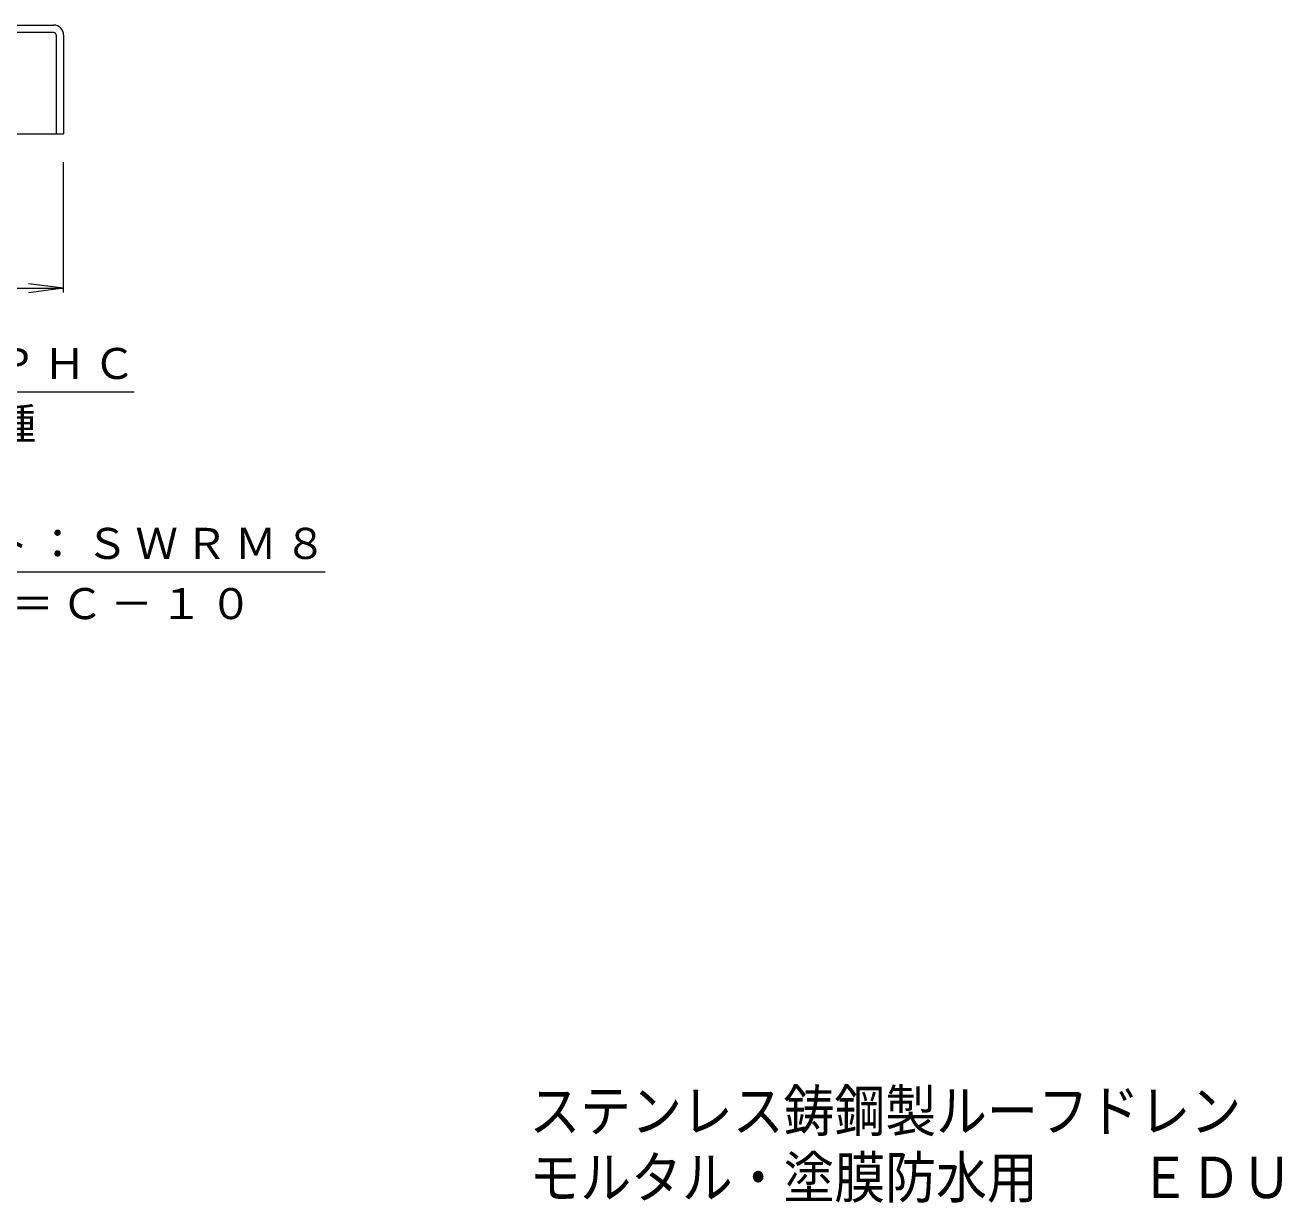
# Model space of a CAD drawing. Units: millimetres, scale not verified. Extents: x -790 to 782, y -582 to 568.
# Drawn here: x -270.9 to -4.1, y -581.6 to -331.3 of the extents above; entities that cross this region are included whole.
import ezdxf
from ezdxf.enums import TextEntityAlignment as Align

# ---------------------------------------------------------------- set-up
doc = ezdxf.new("R2010")
doc.units = ezdxf.units.MM
doc.header["$LTSCALE"] = 3
for name, color, linetype, lineweight in [('3-4', 7, 'Continuous', 9), ('3-5', 7, 'Continuous', 9), ('3-B', 3, 'Continuous', 9)]:
    doc.layers.add(name, color=color, linetype=linetype, lineweight=lineweight)
doc.layers.add('F-5_F-5ﾚｲﾔ', color=2, linetype='Continuous')
doc.styles.add('ＭＳ ゴシック', font='')
doc.styles.get('ＭＳ ゴシック').set_extended_font_data('MS Gothic')

msp = doc.modelspace()

# ---------------------------------------------------------------- linework, layer by layer
at = {"layer": '3-4'}
for p, q in [((-262.739, -388.166), (-262.739, -360.444)), ((-262.739, -387.266), (-270.175, -386.287)), ((-512.739, -387.266), (-262.739, -387.266)), ((-262.739, -387.266), (-270.175, -388.245))]:
    msp.add_line(p, q, dxfattribs=at)
at = {"layer": '3-5'}
for p, q in [((-340.709, -409.251), (-247.709, -409.251)), ((-331.697, -447.51), (-207.197, -447.51))]:
    msp.add_line(p, q, dxfattribs=at)
at = {"layer": '3-B'}
for p, q in [((-362.739, -331.344), (-264.839, -331.344)), ((-264.839, -332.944), (-362.739, -332.944)), ((-264.339, -333.444), (-264.339, -354.444)), ((-262.739, -333.444), (-262.739, -354.444)), ((-512.739, -354.444), (-262.739, -354.444))]:
    msp.add_line(p, q, dxfattribs=at)
for radius in [2.1, 0.5]:
    msp.add_arc((-264.839, -333.444), radius, 0, 90, dxfattribs=at)

# ---------------------------------------------------------------- texts
at = {"layer": '3-5', "char_height": 6.598, "attachment_point": 7, "style": 'ＭＳ ゴシック'}
for s, insert in [('\\T1.17;蝶ナット：ＳＰＨＣ', (-340.709, -407.251)), ('\\T1.17;Ｍ６，３種', (-319.709, -420.251)), ('\\T1.17;長ねじボルト：ＳＷＲＭ８', (-331.697, -445.51)), ('\\T1.17;Ｍ６，Ｌ＝Ｃ－１０', (-315.947, -458.51))]:
    msp.add_mtext(s, dxfattribs=dict(at, insert=insert))
at = {"layer": 'F-5_F-5ﾚｲﾔ', "style": 'ＭＳ ゴシック', "width": 0.9}
for s, p in [('ステンレス鋳鋼製ルーフドレン\u3000よこ引き用\u3000デッキプレート打込型\u3000ねじ込み式\u3000立上がり部用打込金具付', (-163.784, -569.067)), ('モルタル・塗膜防水用\u3000\u3000ＥＤＵＳＸＧ－１５０\u3000Ｌ＝指示\u3000Ｃ＝指示', (-163.784, -583.194))]:
    msp.add_text(s, height=8.798, dxfattribs=at).set_placement(p, align=Align.BOTTOM_LEFT)

doc.saveas('drawing.dxf')
